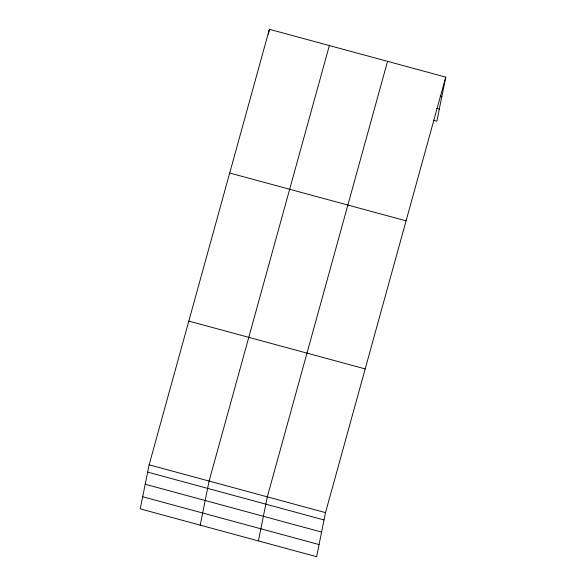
<?xml version="1.0" encoding="UTF-8"?>
<svg xmlns="http://www.w3.org/2000/svg" width="586" height="586" viewBox="0 0 586 586"><rect width="100%" height="100%" fill="white"/><g stroke="black" fill="none" stroke-linecap="round" stroke-linejoin="round"><path stroke-width="0.88" d="M149.13 464.808L140.244 508.882L316.623 556.7L325.508 512.625L445.756 77.118L269.377 29.3L149.13 464.808L325.508 512.625M268.395 34.178L269.377 29.3M200.214 525.137L209.099 481.062L329.347 45.562M258.419 540.922L267.304 496.847L387.551 61.34M445.756 77.118L436.87 121.192L433.34 120.24M440.071 96.089L441.837 96.565M436.673 108.344L439.317 109.062M229.697 173.017L406.076 220.834M188.809 321.091L365.195 368.909M147.657 472.118L324.036 519.943M145.211 484.248L321.589 532.073M142.691 496.752L319.07 544.57"/></g></svg>
